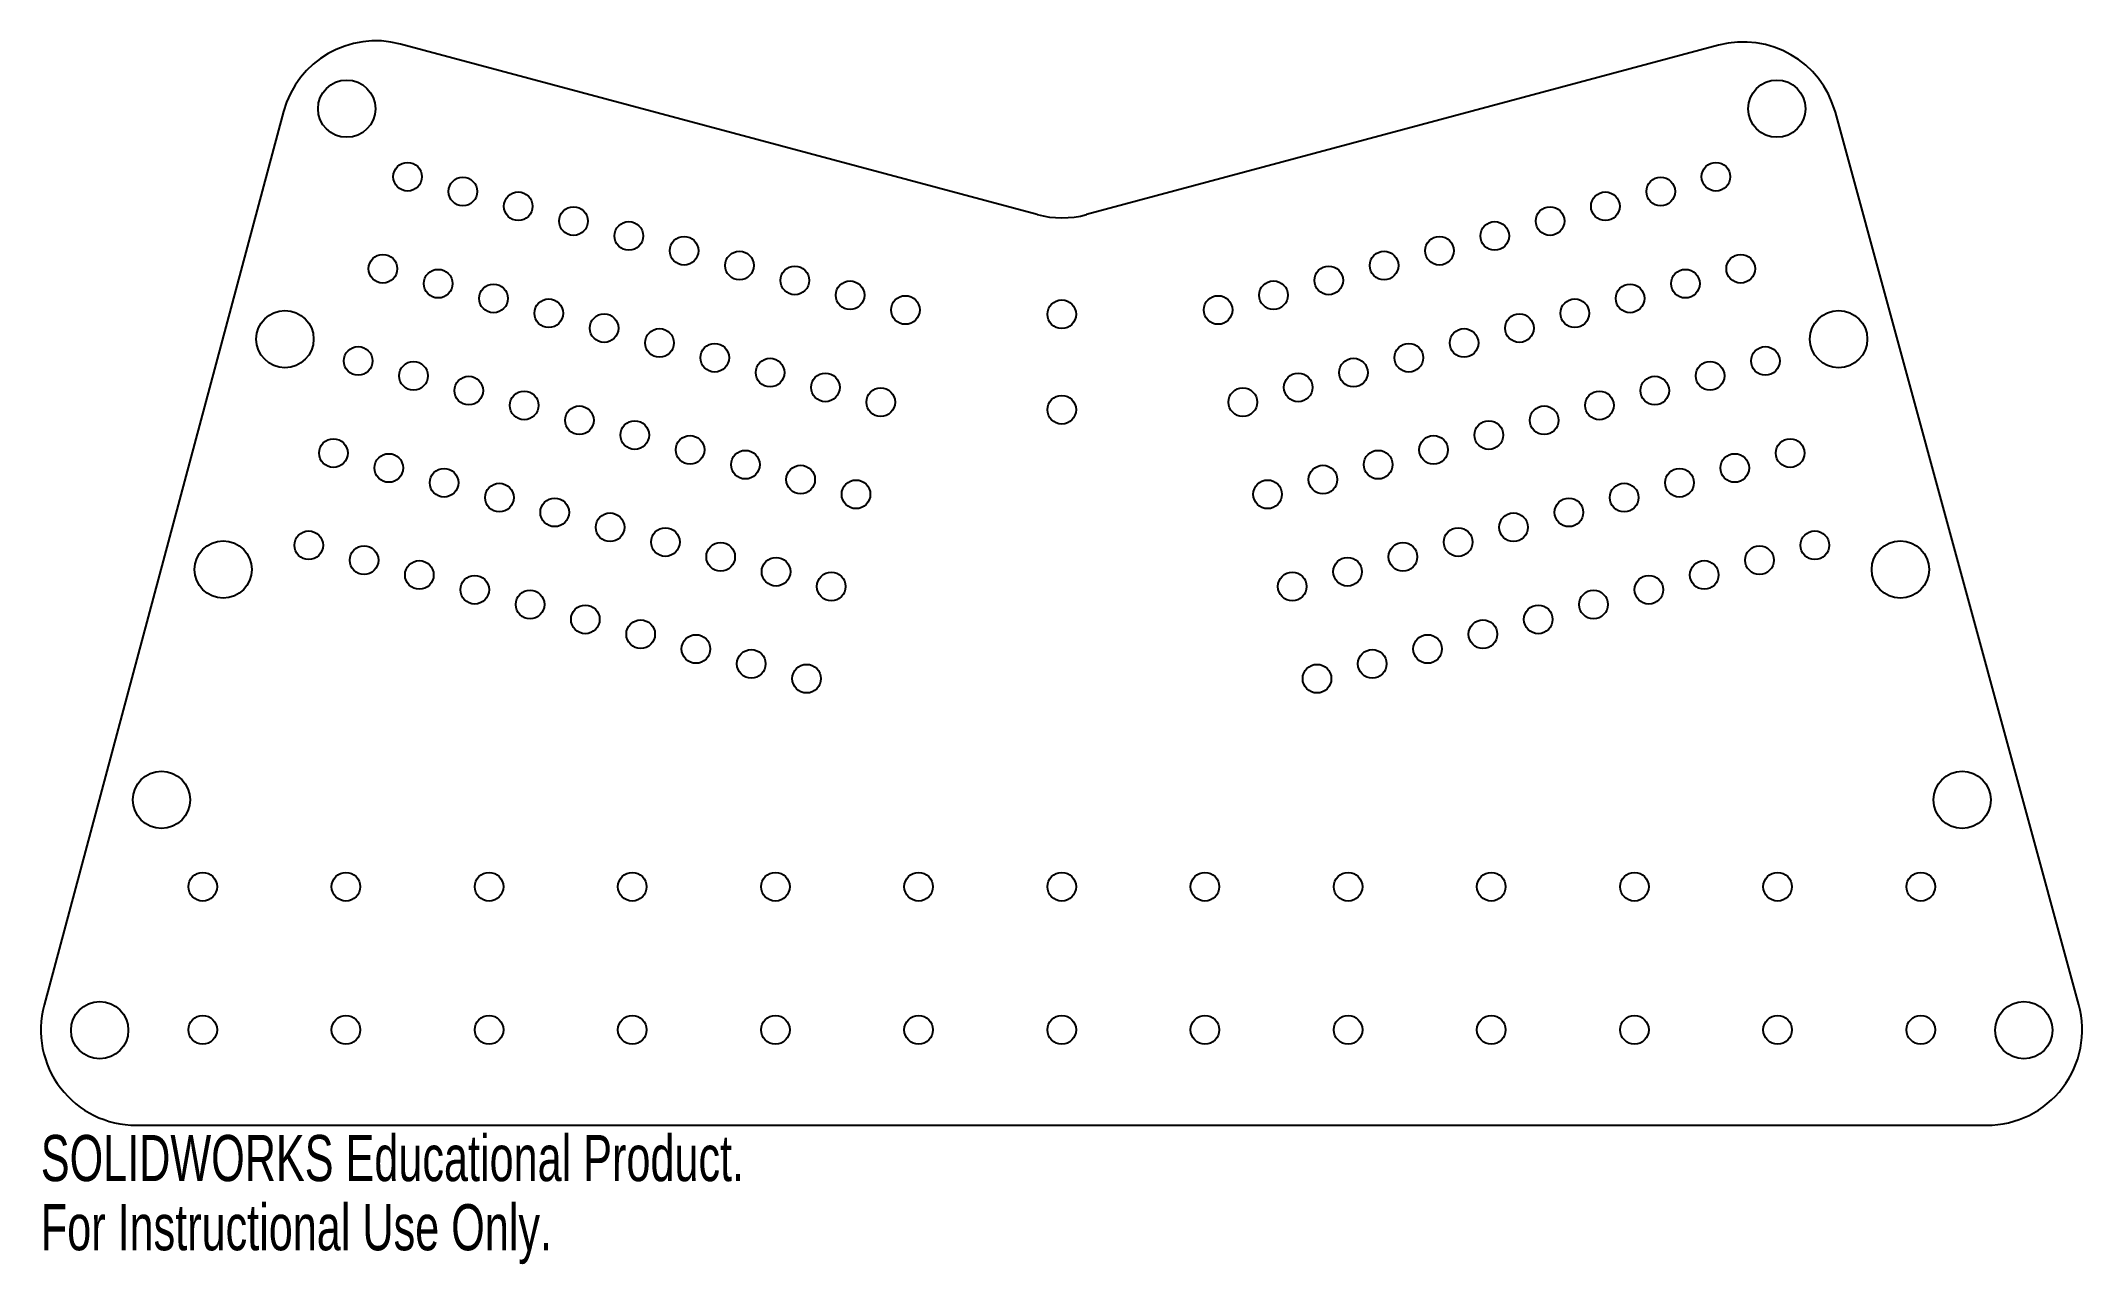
# Model space of a CAD drawing. Header units: millimetres. Extents: x -107 to 107, y -65 to 64.
import ezdxf

# ---------------------------------------------------------------- set-up
doc = ezdxf.new("R2010")
doc.units = ezdxf.units.MM
doc.styles.add('SLDTEXTSTYLE0', font='TXT', dxfattribs={"width": 0.7})

msp = doc.modelspace()

# ---------------------------------------------------------------- linework, layer by layer
at = {"color": 7, "linetype": 'Continuous', "lineweight": 25}
for p, q in [((-2.59, 45.45), (-69.28, 63.32)), ((68.81, 63.2), (2.59, 45.45)), ((-81.53, 56.25), (-106.63, -37.41)), ((106.56, -37.37), (81.05, 56.17)), ((-96.97, -50), (96.91, -50))]:
    msp.add_line(p, q, dxfattribs=at)
for centre, radius in [((-74.92, 56.55), 3), ((74.92, 56.55), 3), ((-68.54, 49.42), 1.5), ((-62.75, 47.87), 1.5), ((62.75, 47.87), 1.5), ((68.54, 49.42), 1.5), ((-56.95, 46.32), 1.5), ((56.95, 46.32), 1.5), ((-51.16, 44.77), 1.5), ((51.16, 44.77), 1.5), ((-45.36, 43.21), 1.5), ((-39.57, 41.66), 1.5), ((39.57, 41.66), 1.5), ((45.36, 43.21), 1.5), ((-71.13, 39.77), 1.5), ((-33.77, 40.11), 1.5), ((33.77, 40.11), 1.5), ((71.13, 39.77), 1.5), ((-65.34, 38.21), 1.5), ((-27.97, 38.55), 1.5), ((-22.18, 37), 1.5), ((22.18, 37), 1.5), ((27.97, 38.55), 1.5), ((65.34, 38.21), 1.5), ((-59.54, 36.66), 1.5), ((-53.75, 35.11), 1.5), ((-16.38, 35.45), 1.5), ((0, 35), 1.5), ((16.38, 35.45), 1.5), ((53.75, 35.11), 1.5), ((59.54, 36.66), 1.5), ((-81.39, 32.4), 3), ((-47.95, 33.55), 1.5), ((47.95, 33.55), 1.5), ((81.39, 32.4), 3), ((-42.15, 32), 1.5), ((42.15, 32), 1.5), ((-73.72, 30.11), 1.5), ((-67.92, 28.55), 1.5), ((-36.36, 30.45), 1.5), ((-30.56, 28.89), 1.5), ((30.56, 28.89), 1.5), ((36.36, 30.45), 1.5), ((67.92, 28.55), 1.5), ((73.72, 30.11), 1.5), ((-62.13, 27), 1.5), ((-24.77, 27.34), 1.5), ((24.77, 27.34), 1.5), ((62.13, 27), 1.5), ((-56.33, 25.45), 1.5), ((-18.97, 25.79), 1.5), ((0, 25), 1.5), ((18.97, 25.79), 1.5), ((56.33, 25.45), 1.5), ((-50.54, 23.89), 1.5), ((-44.74, 22.34), 1.5), ((44.74, 22.34), 1.5), ((50.54, 23.89), 1.5), ((-76.31, 20.45), 1.5), ((-38.95, 20.79), 1.5), ((38.95, 20.79), 1.5), ((76.31, 20.45), 1.5), ((-70.51, 18.89), 1.5), ((-33.15, 19.24), 1.5), ((33.15, 19.24), 1.5), ((70.51, 18.89), 1.5), ((-64.72, 17.34), 1.5), ((-58.92, 15.79), 1.5), ((-27.36, 17.68), 1.5), ((-21.56, 16.13), 1.5), ((21.56, 16.13), 1.5), ((27.36, 17.68), 1.5), ((58.92, 15.79), 1.5), ((64.72, 17.34), 1.5), ((-53.13, 14.24), 1.5), ((53.13, 14.24), 1.5), ((-47.33, 12.68), 1.5), ((47.33, 12.68), 1.5), ((-87.86, 8.25), 3), ((-78.9, 10.79), 1.5), ((-73.1, 9.23), 1.5), ((-41.53, 11.13), 1.5), ((-35.74, 9.58), 1.5), ((35.74, 9.58), 1.5), ((41.53, 11.13), 1.5), ((73.1, 9.23), 1.5), ((78.9, 10.79), 1.5), ((87.86, 8.25), 3), ((-67.31, 7.68), 1.5), ((-29.94, 8.02), 1.5), ((29.94, 8.02), 1.5), ((67.31, 7.68), 1.5), ((-61.51, 6.13), 1.5), ((-24.15, 6.47), 1.5), ((24.15, 6.47), 1.5), ((61.51, 6.13), 1.5), ((-55.71, 4.58), 1.5), ((-49.92, 3.02), 1.5), ((49.92, 3.02), 1.5), ((55.71, 4.58), 1.5), ((-44.12, 1.47), 1.5), ((44.12, 1.47), 1.5), ((-38.33, -0.08), 1.5), ((38.33, -0.08), 1.5), ((-32.53, -1.64), 1.5), ((-26.74, -3.19), 1.5), ((26.74, -3.19), 1.5), ((32.53, -1.64), 1.5), ((-94.33, -15.89), 3), ((94.33, -15.9), 3), ((-90, -25), 1.5), ((-75, -25), 1.5), ((-60, -25), 1.5), ((-45, -25), 1.5), ((-30, -25), 1.5), ((-15, -25), 1.5), ((0, -25), 1.5), ((15, -25), 1.5), ((30, -25), 1.5), ((45, -25), 1.5), ((60, -25), 1.5), ((75, -25), 1.5), ((90, -25), 1.5), ((-100.8, -40.04), 3), ((100.8, -40.04), 3), ((-90, -40), 1.5), ((-75, -40), 1.5), ((-60, -40), 1.5), ((-45, -40), 1.5), ((-30, -40), 1.5), ((-15, -40), 1.5), ((0, -40), 1.5), ((15, -40), 1.5), ((30, -40), 1.5), ((45, -40), 1.5), ((60, -40), 1.5), ((75, -40), 1.5), ((90, -40), 1.5)]:
    msp.add_circle(centre, radius, dxfattribs=at)
at = {"color": 7, "linetype": 'Continuous'}
for centre in [(-68.54, 49.42), (-62.75, 47.87), (-56.95, 46.32), (-51.16, 44.77), (-45.36, 43.21), (-39.57, 41.66), (-71.13, 39.77), (-33.77, 40.11), (-65.34, 38.21), (-27.97, 38.55), (-22.18, 37), (-59.54, 36.66), (-53.75, 35.11), (-16.38, 35.45), (-47.95, 33.55), (-42.15, 32), (-73.72, 30.11), (-67.92, 28.55), (-36.36, 30.45), (-30.56, 28.89), (-62.13, 27), (-24.77, 27.34), (-56.33, 25.45), (-18.97, 25.79), (-50.54, 23.89), (-44.74, 22.34), (-76.31, 20.45), (-38.95, 20.79), (-70.51, 18.89), (-33.15, 19.24), (-64.72, 17.34), (-58.92, 15.79), (-27.36, 17.68), (-21.56, 16.13), (-53.13, 14.24), (-47.33, 12.68), (-78.9, 10.79), (-73.1, 9.23), (-41.53, 11.13), (-35.74, 9.58), (-67.31, 7.68), (-29.94, 8.02), (-61.51, 6.13), (-24.15, 6.47), (-55.71, 4.58), (-49.92, 3.02), (-44.12, 1.47), (-38.33, -0.08), (-32.53, -1.64), (-26.74, -3.19)]:
    msp.add_circle(centre, 1.5, dxfattribs=at)
at = {"color": 7, "linetype": 'Continuous', "lineweight": 25}
for centre, start, end in [((-71.87, 53.66), 75, 165), ((71.4, 53.54), 15.2551, 104.9992), ((0, 55.11), 255, 284.9992), ((-96.97, -40), 165, 270), ((96.91, -40), 270, 15.2551)]:
    msp.add_arc(centre, 10, start, end, dxfattribs=at)

# ---------------------------------------------------------------- texts
at = {"color": 7, "linetype": 'Continuous', "char_height": 4.8336, "attachment_point": 1, "style": 'SLDTEXTSTYLE0'}
for s, insert in [('SOLIDWORKS Educational Product.', (-106.97, -51.02)), ('For Instructional Use Only.', (-106.97, -58.27))]:
    msp.add_mtext(s, dxfattribs=dict(at, insert=insert))

doc.saveas('drawing.dxf')
